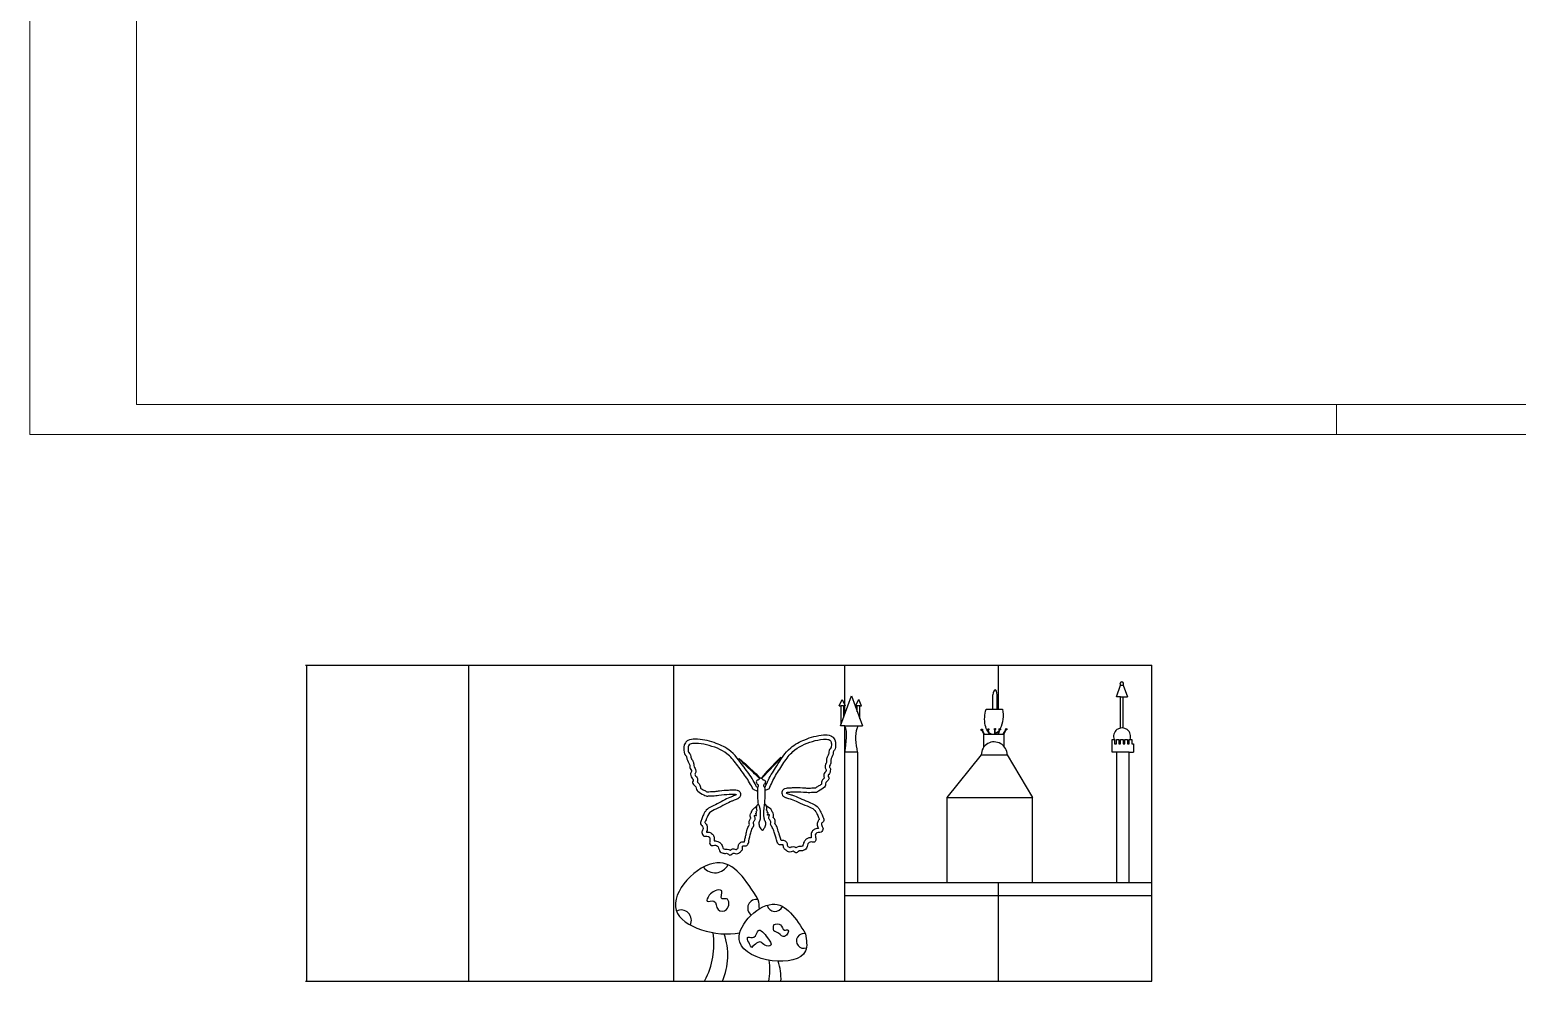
# Model space of a CAD drawing. Header units: millimetres. Extents: x 12559 to 15472, y 18493 to 18672.
# Drawn here: x 12600.16 to 12617.58, y 18534.44 to 18545.58 of the extents above; entities that cross this region are included whole.
import ezdxf

# ---------------------------------------------------------------- set-up
doc = ezdxf.new("R2010")
doc.units = ezdxf.units.MM
doc.layers.get('0').update_dxf_attribs({"lineweight": 9})
for name, color, linetype in [('CORTE', 5, 'Continuous'), ('mdf', 3, 'Continuous'), ('Parede', 5, 'Continuous')]:
    doc.layers.add(name, color=color, linetype=linetype)

msp = doc.modelspace()

# ---------------------------------------------------------------- linework, layer by layer
at = {"color": 2}
for p, q in [((12600.164, 18540.843), (12600.164, 18561.843)), ((12615.464, 18540.843), (12615.464, 18541.193)), ((12600.164, 18540.843), (12615.014, 18540.843)), ((12615.014, 18540.843), (12629.864, 18540.843))]:
    msp.add_line(p, q, dxfattribs=at)
at = {"color": 6}
for q in [(12601.414, 18561.493), (12629.514, 18541.193)]:
    msp.add_line((12601.414, 18541.193), q, dxfattribs=at)
at = {"layer": 'CORTE'}
for p, q in [((12608.633, 18536.689), (12608.684, 18536.669)), ((12608.82, 18536.695), (12608.774, 18536.675)), ((12608.625, 18536.449), (12608.68, 18536.499)), ((12608.843, 18536.456), (12608.788, 18536.493))]:
    msp.add_line(p, q, dxfattribs=at)
for centre, radius, start, end in [((12608.187, 18535.882), 0.17, 217.1141, 333.3738), ((12608.671, 18535.298), 0.102, 76.8712, 233.522), ((12608.888, 18535.351), 0.093, 191.9353, 339.8969), ((12607.789, 18535.156), 0.121, 332.9004, 116.1492), ((12607.243, 18534.88), 0.931, 332.5242, 8.0737), ((12607.593, 18534.744), 0.744, 336.1399, 19.8799), ((12609.226, 18534.914), 0.0862, 75.9084, 291.3954), ((12608.083, 18534.583), 0.746, 349.1226, 8.0737), ((12608.364, 18534.474), 0.596, 356.9875, 19.8799)]:
    msp.add_arc(centre, radius, start, end, dxfattribs=at)
for start_param, end_param in [(7.516317, 8.491051), (4.063461, 5.0524)]:
    msp.add_ellipse((12608.729, 18536.642), major_axis=(0, 0.22), ratio=0.206793, start_param=start_param, end_param=end_param, dxfattribs=at)
for points in [[(12608.677, 18536.712), (12608.634, 18536.794), (12608.527, 18536.949), (12608.348, 18537.151), (12608.177, 18537.235), (12607.955, 18537.276), (12607.87, 18537.26), (12607.84, 18537.234), (12607.825, 18537.121), (12607.837, 18537.092), (12607.849, 18537.08), (12607.855, 18537.067), (12607.858, 18537.046), (12607.889, 18536.978), (12607.891, 18536.964), (12607.891, 18536.941), (12607.902, 18536.921), (12607.912, 18536.897), (12607.902, 18536.882), (12607.901, 18536.865), (12607.924, 18536.81), (12607.933, 18536.799), (12607.924, 18536.777), (12607.926, 18536.758), (12607.946, 18536.735), (12607.964, 18536.717), (12607.971, 18536.687), (12607.984, 18536.667), (12608.056, 18536.624), (12608.082, 18536.611), (12608.123, 18536.612), (12608.159, 18536.612), (12608.232, 18536.62), (12608.353, 18536.631), (12608.395, 18536.631), (12608.437, 18536.628), (12608.403, 18536.611), (12608.362, 18536.595), (12608.191, 18536.509), (12608.074, 18536.431), (12608.057, 18536.401), (12608.046, 18536.378), (12608.028, 18536.333), (12608.019, 18536.314), (12608.017, 18536.284), (12608.046, 18536.244), (12608.043, 18536.218), (12608.033, 18536.182), (12608.057, 18536.142), (12608.092, 18536.139), (12608.122, 18536.128), (12608.128, 18536.099), (12608.126, 18536.052), (12608.144, 18536.03), (12608.166, 18536.033), (12608.193, 18536.035), (12608.215, 18536.025), (12608.222, 18536.016), (12608.249, 18535.956), (12608.272, 18535.945), (12608.308, 18535.939), (12608.331, 18535.939), (12608.36, 18535.92), (12608.377, 18535.924), (12608.399, 18535.941), (12608.422, 18535.936), (12608.453, 18535.938), (12608.493, 18535.966), (12608.509, 18535.995), (12608.515, 18536.026), (12608.524, 18536.026), (12608.56, 18536.032), (12608.573, 18536.046), (12608.582, 18536.072), (12608.584, 18536.084), (12608.606, 18536.179), (12608.624, 18536.235), (12608.642, 18536.276), (12608.637, 18536.304), (12608.645, 18536.319), (12608.653, 18536.33), (12608.657, 18536.341), (12608.651, 18536.372), (12608.649, 18536.384), (12608.661, 18536.384), (12608.673, 18536.383), (12608.668, 18536.396), (12608.663, 18536.41), (12608.672, 18536.413), (12608.674, 18536.418), (12608.67, 18536.424), (12608.679, 18536.441), (12608.676, 18536.454), (12608.678, 18536.492), (12608.688, 18536.511), (12608.696, 18536.51), (12608.704, 18536.494), (12608.71, 18536.463), (12608.716, 18536.352), (12608.712, 18536.329), (12608.708, 18536.32), (12608.702, 18536.273), (12608.723, 18536.228), (12608.734, 18536.213), (12608.736, 18536.21), (12608.742, 18536.209)], [(12608.774, 18536.715), (12608.812, 18536.799), (12608.909, 18536.962), (12609.073, 18537.175), (12609.238, 18537.27), (12609.458, 18537.325), (12609.543, 18537.315), (12609.576, 18537.291), (12609.597, 18537.179), (12609.587, 18537.149), (12609.576, 18537.137), (12609.572, 18537.123), (12609.569, 18537.102), (12609.543, 18537.032), (12609.542, 18537.018), (12609.543, 18536.995), (12609.534, 18536.975), (12609.526, 18536.95), (12609.536, 18536.936), (12609.538, 18536.919), (12609.519, 18536.862), (12609.51, 18536.851), (12609.521, 18536.829), (12609.521, 18536.81), (12609.502, 18536.786), (12609.485, 18536.767), (12609.48, 18536.737), (12609.468, 18536.716), (12609.4, 18536.668), (12609.374, 18536.653), (12609.333, 18536.651), (12609.297, 18536.649), (12609.224, 18536.653), (12609.103, 18536.655), (12609.06, 18536.653), (12609.019, 18536.647), (12609.055, 18536.633), (12609.096, 18536.62), (12609.273, 18536.545), (12609.394, 18536.475), (12609.414, 18536.445), (12609.425, 18536.423), (12609.442, 18536.389), (12609.45, 18536.367), (12609.458, 18536.314), (12609.435, 18536.29), (12609.439, 18536.264), (12609.452, 18536.229), (12609.43, 18536.188), (12609.395, 18536.182), (12609.366, 18536.169), (12609.362, 18536.139), (12609.367, 18536.092), (12609.351, 18536.069), (12609.328, 18536.071), (12609.302, 18536.071), (12609.28, 18536.06), (12609.274, 18536.051), (12609.25, 18535.989), (12609.228, 18535.977), (12609.193, 18535.968), (12609.17, 18535.967), (12609.142, 18535.945), (12609.125, 18535.949), (12609.102, 18535.964), (12609.079, 18535.958), (12609.048, 18535.957), (12609.007, 18535.983), (12608.989, 18536.01), (12608.98, 18536.041), (12608.972, 18536.04), (12608.935, 18536.044), (12608.922, 18536.057), (12608.911, 18536.083), (12608.908, 18536.094), (12608.88, 18536.188), (12608.858, 18536.243), (12608.838, 18536.282), (12608.841, 18536.31), (12608.832, 18536.325), (12608.823, 18536.335), (12608.818, 18536.346), (12608.822, 18536.378), (12608.823, 18536.39), (12608.812, 18536.389), (12608.8, 18536.387), (12608.804, 18536.401), (12608.808, 18536.415), (12608.799, 18536.417), (12608.796, 18536.422), (12608.8, 18536.429), (12608.79, 18536.445), (12608.792, 18536.457), (12608.788, 18536.495), (12608.776, 18536.514), (12608.768, 18536.512), (12608.761, 18536.495), (12608.757, 18536.465), (12608.759, 18536.354), (12608.764, 18536.331), (12608.769, 18536.322), (12608.778, 18536.275), (12608.76, 18536.229), (12608.75, 18536.214), (12608.748, 18536.21), (12608.742, 18536.209)], [(12608.737, 18536.818), (12608.871, 18536.963), (12608.922, 18537.018), (12608.96, 18537.066), (12608.933, 18537.041), (12608.833, 18536.938), (12608.754, 18536.851), (12608.73, 18536.821)], [(12608.708, 18536.817), (12608.564, 18536.953), (12608.509, 18537.005), (12608.469, 18537.05), (12608.497, 18537.027), (12608.604, 18536.93), (12608.688, 18536.848), (12608.714, 18536.82)], [(12608.118, 18535.452), (12608.187, 18535.5), (12608.265, 18535.5), (12608.265, 18535.408), (12608.32, 18535.408), (12608.32, 18535.281), (12608.224, 18535.281), (12608.173, 18535.38), (12608.094, 18535.38), (12608.118, 18535.452)], [(12609.247, 18534.998), (12608.857, 18535.344), (12608.476, 18534.899), (12609.247, 18534.797), (12609.247, 18534.998)], [(12608.617, 18534.837), (12608.723, 18534.9), (12608.771, 18534.863), (12608.84, 18534.863), (12608.803, 18534.95), (12608.695, 18535.036), (12608.643, 18534.958), (12608.576, 18534.958), (12608.617, 18534.837)], [(12608.872, 18535.103), (12608.955, 18535.103), (12609.002, 18535.042), (12609.043, 18535.042), (12609.002, 18534.965), (12608.929, 18535.006), (12608.877, 18535.034), (12608.877, 18535.103)]]:
    msp.add_spline(points, degree=3, dxfattribs=at)
for points, knots in [([(12608.82, 18536.695), (12608.843, 18536.75), (12608.867, 18536.8), (12608.927, 18536.899), (12608.961, 18536.952), (12609.026, 18537.05), (12609.06, 18537.096), (12609.16, 18537.186), (12609.246, 18537.224), (12609.371, 18537.263), (12609.413, 18537.271), (12609.482, 18537.277), (12609.505, 18537.276), (12609.53, 18537.266), (12609.538, 18537.26), (12609.547, 18537.242), (12609.55, 18537.226), (12609.549, 18537.198), (12609.548, 18537.184), (12609.546, 18537.179)], [0, 0, 0, 0, 0.316119, 0.316119, 0.632237, 0.632237, 0.948356, 0.948356, 1.444935, 1.444935, 1.687454, 1.687454, 1.838417, 1.838417, 1.957161, 1.957161, 2.075905, 2.075905, 2.135746, 2.135746, 2.135746, 2.135746]), ([(12608.633, 18536.689), (12608.606, 18536.742), (12608.579, 18536.79), (12608.512, 18536.886), (12608.475, 18536.936), (12608.404, 18537.03), (12608.367, 18537.073), (12608.261, 18537.156), (12608.173, 18537.189), (12608.045, 18537.219), (12608.003, 18537.225), (12607.934, 18537.226), (12607.911, 18537.224), (12607.886, 18537.213), (12607.879, 18537.206), (12607.871, 18537.187), (12607.87, 18537.171), (12607.872, 18537.143), (12607.874, 18537.129), (12607.876, 18537.124)], [0, 0, 0, 0, 0.316119, 0.316119, 0.632237, 0.632237, 0.948356, 0.948356, 1.444935, 1.444935, 1.687454, 1.687454, 1.838417, 1.838417, 1.957161, 1.957161, 2.075904, 2.075904, 2.135746, 2.135746, 2.135746, 2.135746]), ([(12607.876, 18537.124), (12607.881, 18537.12), (12607.895, 18537.102), (12607.904, 18537.078), (12607.905, 18537.069), (12607.907, 18537.053), (12607.907, 18537.055), (12607.914, 18537.042), (12607.92, 18537.033), (12607.931, 18537.01), (12607.937, 18536.998), (12607.941, 18536.972), (12607.941, 18536.959), (12607.941, 18536.953)], [2.1886205, 2.1886205, 2.1886205, 2.1886205, 2.218198, 2.218198, 2.2477755, 2.2477755, 2.3045182, 2.3045182, 2.3612609, 2.3612609, 2.4059315, 2.4059315, 2.4363419, 2.4363419, 2.4363419, 2.4363419]), ([(12609.546, 18537.179), (12609.542, 18537.174), (12609.528, 18537.156), (12609.521, 18537.131), (12609.521, 18537.122), (12609.52, 18537.106), (12609.52, 18537.108), (12609.514, 18537.094), (12609.509, 18537.085), (12609.499, 18537.062), (12609.494, 18537.049), (12609.491, 18537.023), (12609.492, 18537.01), (12609.493, 18537.004)], [2.1886205, 2.1886205, 2.1886205, 2.1886205, 2.218198, 2.218198, 2.2477755, 2.2477755, 2.3045182, 2.3045182, 2.361261, 2.361261, 2.4059315, 2.4059315, 2.4363419, 2.4363419, 2.4363419, 2.4363419]), ([(12607.941, 18536.953), (12607.944, 18536.949), (12607.948, 18536.943), (12607.958, 18536.925), (12607.962, 18536.915), (12607.962, 18536.887), (12607.956, 18536.873), (12607.952, 18536.866)], [2.49700942, 2.49700942, 2.49700942, 2.49700942, 2.52344692, 2.52344692, 2.54151508, 2.54151508, 2.55600581, 2.55600581, 2.55600581, 2.55600581]), ([(12609.488, 18536.917), (12609.487, 18536.909), (12609.486, 18536.904), (12609.484, 18536.899), (12609.484, 18536.898), (12609.482, 18536.896), (12609.483, 18536.897), (12609.476, 18536.89), (12609.471, 18536.885), (12609.461, 18536.864), (12609.459, 18536.848), (12609.463, 18536.831), (12609.465, 18536.826), (12609.467, 18536.822)], [2.6196534, 2.6196534, 2.6196534, 2.6196534, 2.6704984, 2.6704984, 2.7011989, 2.7011989, 2.7215576, 2.7215576, 2.7345531, 2.7345531, 2.7449678, 2.7449678, 2.7520691, 2.7520691, 2.7520691, 2.7520691]), ([(12609.493, 18537.004), (12609.49, 18537), (12609.486, 18536.994), (12609.478, 18536.975), (12609.474, 18536.965), (12609.476, 18536.937), (12609.483, 18536.923), (12609.488, 18536.917)], [2.49700942, 2.49700942, 2.49700942, 2.49700942, 2.52344692, 2.52344692, 2.54151508, 2.54151508, 2.55600581, 2.55600581, 2.55600581, 2.55600581]), ([(12607.952, 18536.866), (12607.953, 18536.859), (12607.954, 18536.854), (12607.956, 18536.849), (12607.957, 18536.848), (12607.958, 18536.846), (12607.957, 18536.847), (12607.965, 18536.84), (12607.971, 18536.836), (12607.982, 18536.815), (12607.984, 18536.799), (12607.982, 18536.782), (12607.98, 18536.777), (12607.979, 18536.773)], [2.6196534, 2.6196534, 2.6196534, 2.6196534, 2.6704984, 2.6704984, 2.7011989, 2.7011989, 2.7215576, 2.7215576, 2.7345531, 2.7345531, 2.7449678, 2.7449678, 2.7520691, 2.7520691, 2.7520691, 2.7520691]), ([(12607.979, 18536.773), (12607.985, 18536.768), (12608, 18536.759), (12608.019, 18536.719), (12608.018, 18536.707), (12608.018, 18536.704)], [2.87166322, 2.87166322, 2.87166322, 2.87166322, 2.91387446, 2.91387446, 2.9517268, 2.9517268, 2.9517268, 2.9517268]), ([(12608.708, 18536.817), (12608.705, 18536.814), (12608.703, 18536.807), (12608.697, 18536.795), (12608.681, 18536.798), (12608.669, 18536.783), (12608.671, 18536.765), (12608.678, 18536.748), (12608.694, 18536.743), (12608.695, 18536.727), (12608.69, 18536.715), (12608.681, 18536.713), (12608.677, 18536.712)], [0.0282415, 0.0282415, 0.0282415, 0.0282415, 0.0468351, 0.0635326, 0.0929364, 0.1156862, 0.1522575, 0.1823958, 0.2086549, 0.2293737, 0.2541498, 0.2737105, 0.2737105, 0.2737105, 0.2737105]), ([(12608.737, 18536.818), (12608.739, 18536.815), (12608.742, 18536.808), (12608.749, 18536.796), (12608.765, 18536.801), (12608.777, 18536.787), (12608.777, 18536.769), (12608.771, 18536.751), (12608.755, 18536.745), (12608.755, 18536.729), (12608.761, 18536.717), (12608.77, 18536.715), (12608.774, 18536.715)], [0.0282415, 0.0282415, 0.0282415, 0.0282415, 0.0468351, 0.0635326, 0.0929364, 0.1156862, 0.1522575, 0.1823958, 0.2086549, 0.2293737, 0.2541498, 0.2737105, 0.2737105, 0.2737105, 0.2737105]), ([(12609.432, 18536.75), (12609.429, 18536.746), (12609.419, 18536.738), (12609.393, 18536.723), (12609.379, 18536.715), (12609.363, 18536.704), (12609.36, 18536.701), (12609.358, 18536.701)], [2.9962646, 2.9962646, 2.9962646, 2.9962646, 3.0979529, 3.0979529, 3.1616452, 3.1616452, 3.1878236, 3.1878236, 3.1878236, 3.1878236]), ([(12609.467, 18536.822), (12609.461, 18536.817), (12609.447, 18536.806), (12609.431, 18536.766), (12609.432, 18536.754), (12609.432, 18536.75)], [2.87166322, 2.87166322, 2.87166322, 2.87166322, 2.91387446, 2.91387446, 2.9517268, 2.9517268, 2.9517268, 2.9517268]), ([(12608.018, 18536.704), (12608.021, 18536.7), (12608.032, 18536.692), (12608.059, 18536.679), (12608.074, 18536.672), (12608.09, 18536.662), (12608.093, 18536.66), (12608.095, 18536.659)], [2.9962646, 2.9962646, 2.9962646, 2.9962646, 3.0979529, 3.0979529, 3.1616452, 3.1616452, 3.1878236, 3.1878236, 3.1878236, 3.1878236]), ([(12608.095, 18536.659), (12608.1, 18536.659), (12608.13, 18536.662), (12608.164, 18536.662), (12608.174, 18536.663), (12608.205, 18536.667), (12608.223, 18536.67), (12608.275, 18536.677), (12608.311, 18536.68), (12608.355, 18536.681), (12608.365, 18536.681), (12608.382, 18536.681), (12608.389, 18536.681), (12608.405, 18536.681), (12608.413, 18536.681), (12608.429, 18536.681), (12608.434, 18536.682), (12608.453, 18536.676), (12608.462, 18536.677), (12608.484, 18536.649), (12608.489, 18536.628), (12608.482, 18536.602), (12608.476, 18536.596), (12608.469, 18536.588), (12608.466, 18536.586), (12608.457, 18536.58), (12608.453, 18536.578), (12608.444, 18536.574), (12608.44, 18536.572), (12608.427, 18536.567), (12608.419, 18536.564), (12608.399, 18536.556), (12608.39, 18536.553), (12608.357, 18536.539), (12608.331, 18536.526), (12608.272, 18536.494), (12608.237, 18536.476), (12608.168, 18536.443), (12608.14, 18536.429), (12608.108, 18536.398), (12608.099, 18536.374), (12608.081, 18536.328), (12608.074, 18536.314), (12608.068, 18536.303), (12608.067, 18536.301), (12608.067, 18536.3)], [3.229747, 3.229747, 3.229747, 3.229747, 3.318668, 3.318668, 3.407589, 3.407589, 3.496509, 3.496509, 3.667862, 3.667862, 3.725562, 3.725562, 3.761811, 3.761811, 3.790463, 3.790463, 3.816509, 3.816509, 3.826919, 3.826919, 3.832909, 3.832909, 3.838898, 3.838898, 3.844887, 3.844887, 3.860964, 3.860964, 3.877042, 3.877042, 3.909196, 3.909196, 3.975566, 3.975566, 4.141989, 4.141989, 4.328418, 4.328418, 4.514847, 4.514847, 4.701276, 4.701276, 4.757714, 4.757714, 4.76993, 4.76993, 4.76993, 4.76993]), ([(12609.358, 18536.701), (12609.353, 18536.7), (12609.323, 18536.701), (12609.289, 18536.699), (12609.279, 18536.699), (12609.247, 18536.701), (12609.23, 18536.703), (12609.176, 18536.706), (12609.14, 18536.707), (12609.097, 18536.705), (12609.087, 18536.705), (12609.071, 18536.703), (12609.064, 18536.703), (12609.048, 18536.702), (12609.039, 18536.702), (12609.024, 18536.7), (12609.019, 18536.701), (12609, 18536.694), (12608.991, 18536.694), (12608.971, 18536.665), (12608.968, 18536.644), (12608.976, 18536.618), (12608.982, 18536.612), (12608.99, 18536.605), (12608.993, 18536.603), (12609.002, 18536.597), (12609.007, 18536.596), (12609.016, 18536.592), (12609.02, 18536.591), (12609.033, 18536.587), (12609.041, 18536.584), (12609.062, 18536.578), (12609.071, 18536.575), (12609.104, 18536.564), (12609.131, 18536.552), (12609.193, 18536.525), (12609.229, 18536.508), (12609.3, 18536.48), (12609.329, 18536.468), (12609.355, 18536.445), (12609.362, 18536.436), (12609.379, 18536.404), (12609.391, 18536.383), (12609.398, 18536.365), (12609.401, 18536.355), (12609.407, 18536.342), (12609.408, 18536.339), (12609.409, 18536.337)], [3.229747, 3.229747, 3.229747, 3.229747, 3.319073, 3.319073, 3.4084, 3.4084, 3.497727, 3.497727, 3.669988, 3.669988, 3.725835, 3.725835, 3.761999, 3.761999, 3.790505, 3.790505, 3.816523, 3.816523, 3.826925, 3.826925, 3.832912, 3.832912, 3.838899, 3.838899, 3.844887, 3.844887, 3.860964, 3.860964, 3.877042, 3.877042, 3.909197, 3.909197, 3.975556, 3.975556, 4.142189, 4.142189, 4.329412, 4.329412, 4.516636, 4.516636, 4.621795, 4.621795, 4.726954, 4.726954, 4.777367, 4.777367, 4.792552, 4.792552, 4.792552, 4.792552]), ([(12608.606, 18536.35), (12608.606, 18536.352), (12608.605, 18536.354), (12608.602, 18536.361), (12608.6, 18536.365), (12608.598, 18536.38), (12608.597, 18536.389), (12608.605, 18536.408), (12608.609, 18536.414), (12608.613, 18536.419)], [6.97655845, 6.97655845, 6.97655845, 6.97655845, 6.98864909, 6.98864909, 6.99743666, 6.99743666, 7.00312468, 7.00312468, 7.00529485, 7.00529485, 7.00529485, 7.00529485]), ([(12608.868, 18536.359), (12608.869, 18536.361), (12608.87, 18536.363), (12608.872, 18536.37), (12608.873, 18536.374), (12608.874, 18536.389), (12608.875, 18536.398), (12608.866, 18536.416), (12608.862, 18536.422), (12608.857, 18536.427)], [6.97616965, 6.97616965, 6.97616965, 6.97616965, 6.9882603, 6.9882603, 6.99704786, 6.99704786, 7.00273588, 7.00273588, 7.00490605, 7.00490605, 7.00490605, 7.00490605]), ([(12608.067, 18536.3), (12608.072, 18536.294), (12608.082, 18536.286), (12608.096, 18536.255), (12608.098, 18536.238), (12608.095, 18536.213), (12608.092, 18536.203), (12608.088, 18536.193), (12608.087, 18536.191), (12608.086, 18536.189)], [4.8788589, 4.8788589, 4.8788589, 4.8788589, 4.9170814, 4.9170814, 4.9472038, 4.9472038, 4.9773261, 4.9773261, 4.987256, 4.987256, 4.987256, 4.987256]), ([(12608.086, 18536.189), (12608.097, 18536.189), (12608.112, 18536.189), (12608.141, 18536.178), (12608.154, 18536.17), (12608.173, 18536.144), (12608.176, 18536.131), (12608.18, 18536.106), (12608.178, 18536.094), (12608.177, 18536.085)], [5.1691811, 5.1691811, 5.1691811, 5.1691811, 5.2120188, 5.2120188, 5.237983, 5.237983, 5.2639473, 5.2639473, 5.2999246, 5.2999246, 5.2999246, 5.2999246]), ([(12608.531, 18536.075), (12608.533, 18536.083), (12608.537, 18536.102), (12608.544, 18536.132), (12608.547, 18536.146), (12608.555, 18536.18), (12608.558, 18536.196), (12608.568, 18536.235), (12608.575, 18536.251), (12608.586, 18536.269), (12608.588, 18536.273), (12608.59, 18536.276)], [6.4114698, 6.4114698, 6.4114698, 6.4114698, 6.4894112, 6.4894112, 6.5673526, 6.5673526, 6.6744533, 6.6744533, 6.7317088, 6.7317088, 6.7532889, 6.7532889, 6.7532889, 6.7532889]), ([(12608.59, 18536.276), (12608.589, 18536.281), (12608.586, 18536.291), (12608.587, 18536.318), (12608.593, 18536.331), (12608.601, 18536.344), (12608.604, 18536.348), (12608.606, 18536.35)], [6.82849549, 6.82849549, 6.82849549, 6.82849549, 6.84946518, 6.84946518, 6.86909714, 6.86909714, 6.88326843, 6.88326843, 6.88326843, 6.88326843]), ([(12608.889, 18536.286), (12608.891, 18536.291), (12608.893, 18536.301), (12608.89, 18536.328), (12608.883, 18536.341), (12608.874, 18536.353), (12608.871, 18536.356), (12608.868, 18536.359)], [6.82810669, 6.82810669, 6.82810669, 6.82810669, 6.84907638, 6.84907638, 6.86870834, 6.86870834, 6.88287963, 6.88287963, 6.88287963, 6.88287963]), ([(12608.961, 18536.089), (12608.959, 18536.097), (12608.954, 18536.115), (12608.945, 18536.145), (12608.941, 18536.159), (12608.93, 18536.192), (12608.927, 18536.208), (12608.914, 18536.246), (12608.906, 18536.262), (12608.894, 18536.279), (12608.891, 18536.283), (12608.889, 18536.286)], [6.411081, 6.411081, 6.411081, 6.411081, 6.4890224, 6.4890224, 6.5669638, 6.5669638, 6.6740645, 6.6740645, 6.73132, 6.73132, 6.7529001, 6.7529001, 6.7529001, 6.7529001]), ([(12609.398, 18536.232), (12609.388, 18536.232), (12609.372, 18536.23), (12609.344, 18536.217), (12609.332, 18536.208), (12609.314, 18536.182), (12609.312, 18536.169), (12609.31, 18536.143), (12609.312, 18536.132), (12609.314, 18536.123)], [5.1686255, 5.1686255, 5.1686255, 5.1686255, 5.2115271, 5.2115271, 5.2375124, 5.2375124, 5.2634977, 5.2634977, 5.2995377, 5.2995377, 5.2995377, 5.2995377]), ([(12609.409, 18536.337), (12609.403, 18536.332), (12609.395, 18536.324), (12609.383, 18536.295), (12609.383, 18536.281), (12609.386, 18536.261), (12609.389, 18536.254), (12609.394, 18536.241), (12609.396, 18536.236), (12609.398, 18536.232)], [4.90175884, 4.90175884, 4.90175884, 4.90175884, 4.92277271, 4.92277271, 4.94378658, 4.94378658, 4.96480045, 4.96480045, 4.98611331, 4.98611331, 4.98611331, 4.98611331]), ([(12608.177, 18536.085), (12608.196, 18536.086), (12608.214, 18536.085), (12608.248, 18536.064), (12608.259, 18536.052), (12608.269, 18536.034), (12608.272, 18536.027), (12608.279, 18536.008), (12608.281, 18535.999), (12608.283, 18535.995)], [5.4840259, 5.4840259, 5.4840259, 5.4840259, 5.5388713, 5.5388713, 5.5658006, 5.5658006, 5.5927298, 5.5927298, 5.6409853, 5.6409853, 5.6409853, 5.6409853]), ([(12608.459, 18536.004), (12608.459, 18536.008), (12608.458, 18536.015), (12608.463, 18536.04), (12608.468, 18536.053), (12608.492, 18536.072), (12608.508, 18536.076), (12608.523, 18536.076), (12608.527, 18536.076), (12608.53, 18536.075), (12608.53, 18536.075), (12608.531, 18536.075)], [6.22520995, 6.22520995, 6.22520995, 6.22520995, 6.24975836, 6.24975836, 6.26257551, 6.26257551, 6.27235708, 6.27235708, 6.28213866, 6.28213866, 6.28995647, 6.28995647, 6.28995647, 6.28995647]), ([(12609.038, 18536.023), (12609.037, 18536.027), (12609.039, 18536.034), (12609.031, 18536.058), (12609.026, 18536.071), (12609, 18536.089), (12608.985, 18536.092), (12608.969, 18536.091), (12608.966, 18536.09), (12608.963, 18536.09), (12608.962, 18536.089), (12608.961, 18536.089)], [6.22482115, 6.22482115, 6.22482115, 6.22482115, 6.24936957, 6.24936957, 6.26218671, 6.26218671, 6.27196829, 6.27196829, 6.28174986, 6.28174986, 6.28956767, 6.28956767, 6.28956767, 6.28956767]), ([(12609.064, 18536.005), (12609.063, 18536.005), (12609.058, 18536.006), (12609.047, 18536.015), (12609.041, 18536.02), (12609.038, 18536.023)], [6.0484224, 6.0484224, 6.0484224, 6.0484224, 6.1226904, 6.1226904, 6.1624968, 6.1624968, 6.1624968, 6.1624968]), ([(12609.135, 18536.004), (12609.129, 18536.008), (12609.118, 18536.013), (12609.093, 18536.015), (12609.084, 18536.013), (12609.07, 18536.008), (12609.065, 18536.006), (12609.064, 18536.005)], [5.96024583, 5.96024583, 5.96024583, 5.96024583, 5.97496818, 5.97496818, 5.98969054, 5.98969054, 6.01070508, 6.01070508, 6.01070508, 6.01070508]), ([(12609.214, 18536.025), (12609.21, 18536.023), (12609.201, 18536.02), (12609.194, 18536.018), (12609.198, 18536.018), (12609.176, 18536.019), (12609.164, 18536.018), (12609.144, 18536.01), (12609.139, 18536.007), (12609.135, 18536.004)], [5.7150972, 5.7150972, 5.7150972, 5.7150972, 5.7628007, 5.7628007, 5.8105042, 5.8105042, 5.8329665, 5.8329665, 5.8429555, 5.8429555, 5.8429555, 5.8429555]), ([(12609.314, 18536.123), (12609.295, 18536.122), (12609.277, 18536.12), (12609.245, 18536.097), (12609.235, 18536.084), (12609.226, 18536.066), (12609.223, 18536.058), (12609.218, 18536.039), (12609.216, 18536.029), (12609.214, 18536.025)], [5.4836373, 5.4836373, 5.4836373, 5.4836373, 5.5384829, 5.5384829, 5.5654122, 5.5654122, 5.5923414, 5.5923414, 5.6405965, 5.6405965, 5.6405965, 5.6405965]), ([(12608.694, 18535.397), (12608.554, 18535.621), (12608.255, 18536.097), (12607.366, 18535.183), (12608.209, 18534.957), (12608.476, 18535.008)], [0, 0, 0, 0, 1.656088, 3.516542, 5.293602, 5.293602, 5.293602, 5.293602]), ([(12608.283, 18535.995), (12608.288, 18535.993), (12608.296, 18535.99), (12608.304, 18535.989), (12608.3, 18535.989), (12608.322, 18535.991), (12608.334, 18535.991), (12608.355, 18535.984), (12608.36, 18535.981), (12608.364, 18535.978)], [5.715486, 5.715486, 5.715486, 5.715486, 5.7631895, 5.7631895, 5.810893, 5.810893, 5.8333553, 5.8333553, 5.8433443, 5.8433443, 5.8433443, 5.8433443]), ([(12608.364, 18535.978), (12608.37, 18535.983), (12608.38, 18535.989), (12608.405, 18535.992), (12608.414, 18535.991), (12608.429, 18535.987), (12608.433, 18535.985), (12608.434, 18535.984)], [5.96063462, 5.96063462, 5.96063462, 5.96063462, 5.97535698, 5.97535698, 5.99007934, 5.99007934, 6.01109388, 6.01109388, 6.01109388, 6.01109388]), ([(12608.434, 18535.984), (12608.435, 18535.985), (12608.44, 18535.986), (12608.451, 18535.995), (12608.456, 18536.001), (12608.459, 18536.004)], [6.0488112, 6.0488112, 6.0488112, 6.0488112, 6.1230792, 6.1230792, 6.1628856, 6.1628856, 6.1628856, 6.1628856])]:
    msp.add_open_spline(points, degree=3, knots=knots, dxfattribs=at)
for points in [[(12608.722, 18536.82), (12608.719, 18536.82), (12608.717, 18536.82), (12608.714, 18536.82)], [(12608.722, 18536.82), (12608.725, 18536.82), (12608.727, 18536.821), (12608.73, 18536.821)], [(12608.613, 18536.419), (12608.614, 18536.424), (12608.617, 18536.431), (12608.621, 18536.437)], [(12608.621, 18536.437), (12608.622, 18536.442), (12608.623, 18536.446), (12608.625, 18536.449)], [(12608.848, 18536.445), (12608.847, 18536.449), (12608.845, 18536.453), (12608.843, 18536.456)], [(12608.857, 18536.427), (12608.855, 18536.432), (12608.852, 18536.439), (12608.848, 18536.445)], [(12608.709, 18535.291), (12608.705, 18535.325), (12608.7, 18535.361), (12608.694, 18535.397)]]:
    msp.add_open_spline(points, degree=3, dxfattribs=at)
at = {"layer": 'mdf'}
for p, q in [((12609.656, 18537.43), (12609.785, 18537.783)), ((12609.785, 18537.783), (12609.914, 18537.43)), ((12611.44, 18537.793), (12611.439, 18537.793)), ((12611.44, 18537.626), (12611.44, 18537.793)), ((12611.49, 18537.626), (12611.49, 18537.793)), ((12611.49, 18537.793), (12611.49, 18537.793)), ((12612.886, 18537.77), (12612.936, 18537.907)), ((12612.936, 18537.77), (12612.886, 18537.77)), ((12612.936, 18537.907), (12612.966, 18537.907)), ((12612.936, 18537.406), (12612.936, 18537.77)), ((12612.936, 18537.77), (12612.966, 18537.77)), ((12612.966, 18537.907), (12613.016, 18537.77)), ((12612.966, 18537.406), (12612.966, 18537.77)), ((12612.966, 18537.77), (12613.016, 18537.77)), ((12609.641, 18537.665), (12609.677, 18537.741)), ((12609.641, 18537.665), (12609.661, 18537.665)), ((12609.661, 18537.665), (12609.661, 18537.446)), ((12609.691, 18537.665), (12609.661, 18537.665)), ((12609.677, 18537.741), (12609.711, 18537.665)), ((12609.691, 18537.665), (12609.691, 18537.528)), ((12609.691, 18537.665), (12609.711, 18537.665)), ((12609.833, 18537.665), (12609.87, 18537.74)), ((12609.853, 18537.665), (12609.833, 18537.665)), ((12609.883, 18537.665), (12609.853, 18537.665)), ((12609.853, 18537.597), (12609.853, 18537.665)), ((12609.903, 18537.665), (12609.87, 18537.74)), ((12609.883, 18537.515), (12609.883, 18537.665)), ((12609.883, 18537.665), (12609.903, 18537.665)), ((12611.362, 18537.626), (12611.553, 18537.626)), ((12609.706, 18537.43), (12609.656, 18537.43)), ((12609.706, 18537.43), (12609.864, 18537.43)), ((12609.864, 18537.43), (12609.914, 18537.43)), ((12611.336, 18537.333), (12611.313, 18537.377)), ((12611.341, 18537.333), (12611.317, 18537.38)), ((12611.336, 18537.283), (12611.336, 18537.333)), ((12611.336, 18537.333), (12611.568, 18537.333)), ((12611.336, 18537.183), (12611.336, 18537.283)), ((12611.396, 18537.333), (12611.385, 18537.382)), ((12611.401, 18537.333), (12611.39, 18537.383)), ((12611.462, 18537.333), (12611.462, 18537.386)), ((12611.467, 18537.333), (12611.467, 18537.386)), ((12611.5, 18537.333), (12611.517, 18537.385)), ((12611.506, 18537.333), (12611.521, 18537.384)), ((12611.562, 18537.333), (12611.591, 18537.386)), ((12611.568, 18537.333), (12611.595, 18537.384)), ((12611.568, 18537.333), (12611.568, 18537.193)), ((12612.836, 18537.123), (12612.836, 18537.273)), ((12612.836, 18537.273), (12612.866, 18537.273)), ((12612.866, 18537.273), (12612.866, 18537.223)), ((12612.886, 18537.223), (12612.886, 18537.273)), ((12612.886, 18537.273), (12612.916, 18537.273)), ((12612.916, 18537.273), (12612.916, 18537.223)), ((12612.936, 18537.223), (12612.936, 18537.273)), ((12612.936, 18537.273), (12612.966, 18537.273)), ((12612.966, 18537.273), (12612.966, 18537.223)), ((12612.986, 18537.223), (12612.986, 18537.273)), ((12612.986, 18537.273), (12613.016, 18537.273)), ((12613.016, 18537.273), (12613.016, 18537.223)), ((12613.036, 18537.223), (12613.036, 18537.273)), ((12613.036, 18537.273), (12613.066, 18537.273)), ((12613.066, 18537.273), (12613.066, 18537.223)), ((12609.706, 18535.443), (12609.706, 18537.123)), ((12609.856, 18537.123), (12609.706, 18537.123)), ((12609.856, 18537.123), (12609.856, 18535.593)), ((12610.906, 18536.593), (12611.306, 18537.093)), ((12611.306, 18537.093), (12611.606, 18537.093)), ((12611.506, 18537.093), (12611.606, 18537.093)), ((12611.606, 18537.093), (12611.906, 18536.593)), ((12612.886, 18537.123), (12612.836, 18537.123)), ((12612.866, 18537.223), (12612.886, 18537.223)), ((12613.036, 18537.123), (12612.886, 18537.123)), ((12612.886, 18537.123), (12612.886, 18535.593)), ((12612.916, 18537.223), (12612.936, 18537.223)), ((12612.966, 18537.223), (12612.986, 18537.223)), ((12613.016, 18537.223), (12613.036, 18537.223)), ((12613.036, 18535.593), (12613.036, 18537.123)), ((12613.036, 18537.123), (12613.086, 18537.123)), ((12613.066, 18537.223), (12613.086, 18537.223)), ((12613.086, 18537.223), (12613.086, 18537.123)), ((12610.906, 18535.593), (12610.906, 18536.593)), ((12610.906, 18536.593), (12611.906, 18536.593)), ((12611.906, 18535.593), (12611.906, 18536.593)), ((12613.302, 18535.593), (12609.706, 18535.593)), ((12613.302, 18535.443), (12609.706, 18535.443))]:
    msp.add_line(p, q, dxfattribs=at)
for centre in [(12611.311, 18537.385), (12611.386, 18537.39), (12611.464, 18537.394), (12611.522, 18537.392), (12611.597, 18537.392)]:
    msp.add_circle(centre, 0.0086, dxfattribs=at)
for centre, radius, start, end in [((12612.95, 18537.923), 0.0221, 312.9917, 227.7533), ((12611.456, 18537.093), 0.151, 359.3256, 180), ((12612.953, 18537.307), 0.1, 340.3195, 199.6805)]:
    msp.add_arc(centre, radius, start, end, dxfattribs=at)
msp.add_ellipse((12611.461, 18537.715), major_axis=(0.007, 0.14), ratio=0.21817, start_param=5.313026, end_param=7.274548, dxfattribs=at)
at = {"layer": 'mdf', "extrusion": (0, 0, -1)}
for start_param, end_param in [(0.089996, 1.999718), (4.196657, 5.389585), (6.035432, 6.106379), (5.489237, 5.988694)]:
    msp.add_ellipse((12611.452, 18537.534), major_axis=(-0.017, -0.202), ratio=0.527144, start_param=start_param, end_param=end_param, dxfattribs=at)
at = {"layer": 'mdf'}
msp.add_open_spline([(12609.706, 18537.123), (12609.725, 18537.241), (12609.744, 18537.36), (12609.706, 18537.43)], degree=3, dxfattribs=at)
msp.add_open_spline([(12609.856, 18537.123), (12609.839, 18537.224), (12609.82, 18537.333), (12609.861, 18537.424), (12609.864, 18537.43)], degree=3, knots=[0, 0, 0, 0, 0.2870285, 0.3094917, 0.3094917, 0.3094917, 0.3094917], dxfattribs=at)
at = {"layer": 'Parede'}
for p, q in [((12603.391, 18538.143), (12613.302, 18538.143)), ((12603.406, 18534.443), (12603.406, 18538.143)), ((12605.306, 18534.443), (12605.306, 18538.143)), ((12607.706, 18534.443), (12607.706, 18538.143)), ((12609.706, 18537.566), (12609.706, 18538.143)), ((12611.506, 18537.626), (12611.506, 18538.143)), ((12613.302, 18534.443), (12613.302, 18538.143)), ((12609.706, 18534.443), (12609.706, 18537.43)), ((12611.506, 18534.443), (12611.506, 18535.593)), ((12603.391, 18534.443), (12613.302, 18534.443))]:
    msp.add_line(p, q, dxfattribs=at)

doc.saveas('drawing.dxf')
